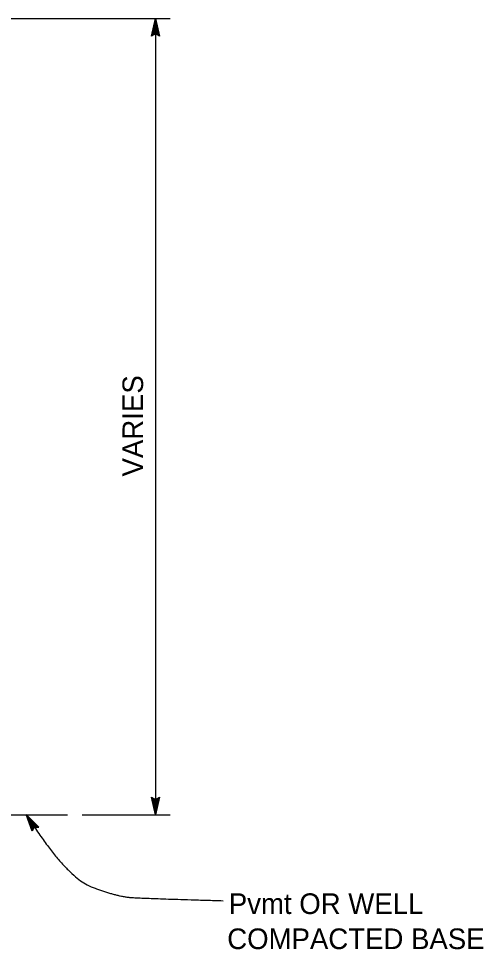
# Model space of a CAD drawing. Extents: x -894 to 866, y -476 to 714.
# Drawn here: x -182.8 to -24.9, y -235.4 to 80.3 of the extents above; entities that cross this region are included whole.
import ezdxf

# ---------------------------------------------------------------- set-up
doc = ezdxf.new("R2010")
doc.units = 0
for name, color, linetype in [('56 Stage 3 Anno', 7, 'Continuous'), ('57 Undefined', 7, 'Continuous'), ('60 Nongeo Data', 7, 'Continuous')]:
    doc.layers.add(name, color=color, linetype=linetype)

msp = doc.modelspace()

# ---------------------------------------------------------------- linework, layer by layer
at = {"layer": '56 Stage 3 Anno'}
for p, q in [((-295.19, 80.3), (-131.29, 80.3)), ((-137.63, 74.3), (-136.29, 80.3)), ((-137.28, 74.52), (-136.3, 78.92)), ((-136.29, 80.3), (-136.29, -189.7)), ((-136.29, 80.3), (-136.29, 80.3)), ((-136.29, 80.3), (-134.96, 74.3)), ((-136.92, 74.75), (-136.3, 77.54)), ((-136.57, 74.93), (-136.3, 76.16)), ((-136.3, 77.54), (-135.67, 74.72)), ((-136.3, 76.16), (-136.03, 74.95)), ((-136.29, 78.91), (-135.32, 74.54)), ((-136.29, 75.1), (-137.63, 74.3)), ((-137.63, 74.3), (-137.63, 74.3)), ((-134.96, 74.3), (-136.29, 75.1)), ((-134.96, 74.3), (-134.96, 74.3)), ((-136.29, -189.7), (-137.62, -183.7)), ((-137.62, -183.7), (-137.62, -183.7)), ((-137.62, -183.7), (-136.29, -184.5)), ((-136.3, -188.3), (-137.27, -183.93)), ((-136.29, -186.93), (-136.92, -184.11)), ((-136.29, -185.55), (-136.56, -184.34)), ((-136.29, -184.5), (-134.95, -183.7)), ((-134.95, -183.7), (-136.29, -189.7)), ((-135.31, -183.91), (-136.29, -188.32)), ((-135.67, -184.15), (-136.29, -186.93)), ((-136.02, -184.32), (-136.29, -185.55)), ((-134.95, -183.7), (-134.95, -183.7)), ((-161.16, -189.7), (-131.29, -189.7)), ((-136.29, -189.7), (-136.29, -189.7))]:
    msp.add_line(p, q, dxfattribs=at)
msp.add_lwpolyline([(-178.15, -195.32), (-180.22, -189.63), (-175.94, -193.9), (-176.34, -193.91), (-179.48, -190.78), (-177.97, -194.95), (-177.79, -194.59), (-178.76, -191.92), (-176.75, -193.92), (-177.16, -193.93), (-178.03, -193.07), (-177.61, -194.23), (-177.46, -193.94), (-175.94, -193.9), (-177.46, -193.94)], close=True, dxfattribs=at)
msp.add_open_spline([(-180.22, -189.63), (-166.67, -210.8), (-149.4, -217.5), (-138.53, -218.1), (-113.36, -218.84)], degree=2, dxfattribs=at)
at = {"layer": '60 Nongeo Data'}
msp.add_line((-370.07, -189.7), (-166.16, -189.7), dxfattribs=at)

# ---------------------------------------------------------------- texts
at = {"layer": '57 Undefined'}
msp.add_text('VARIES', height=7, rotation=90, dxfattribs=at).set_placement((-140.5, -74.98))
for s, p in [('Pvmt OR WELL', (-111.39, -223.36)), ('COMPACTED BASE', (-111.93, -235.26))]:
    msp.add_text(s, height=7, dxfattribs=at).set_placement(p)

doc.saveas('drawing.dxf')
